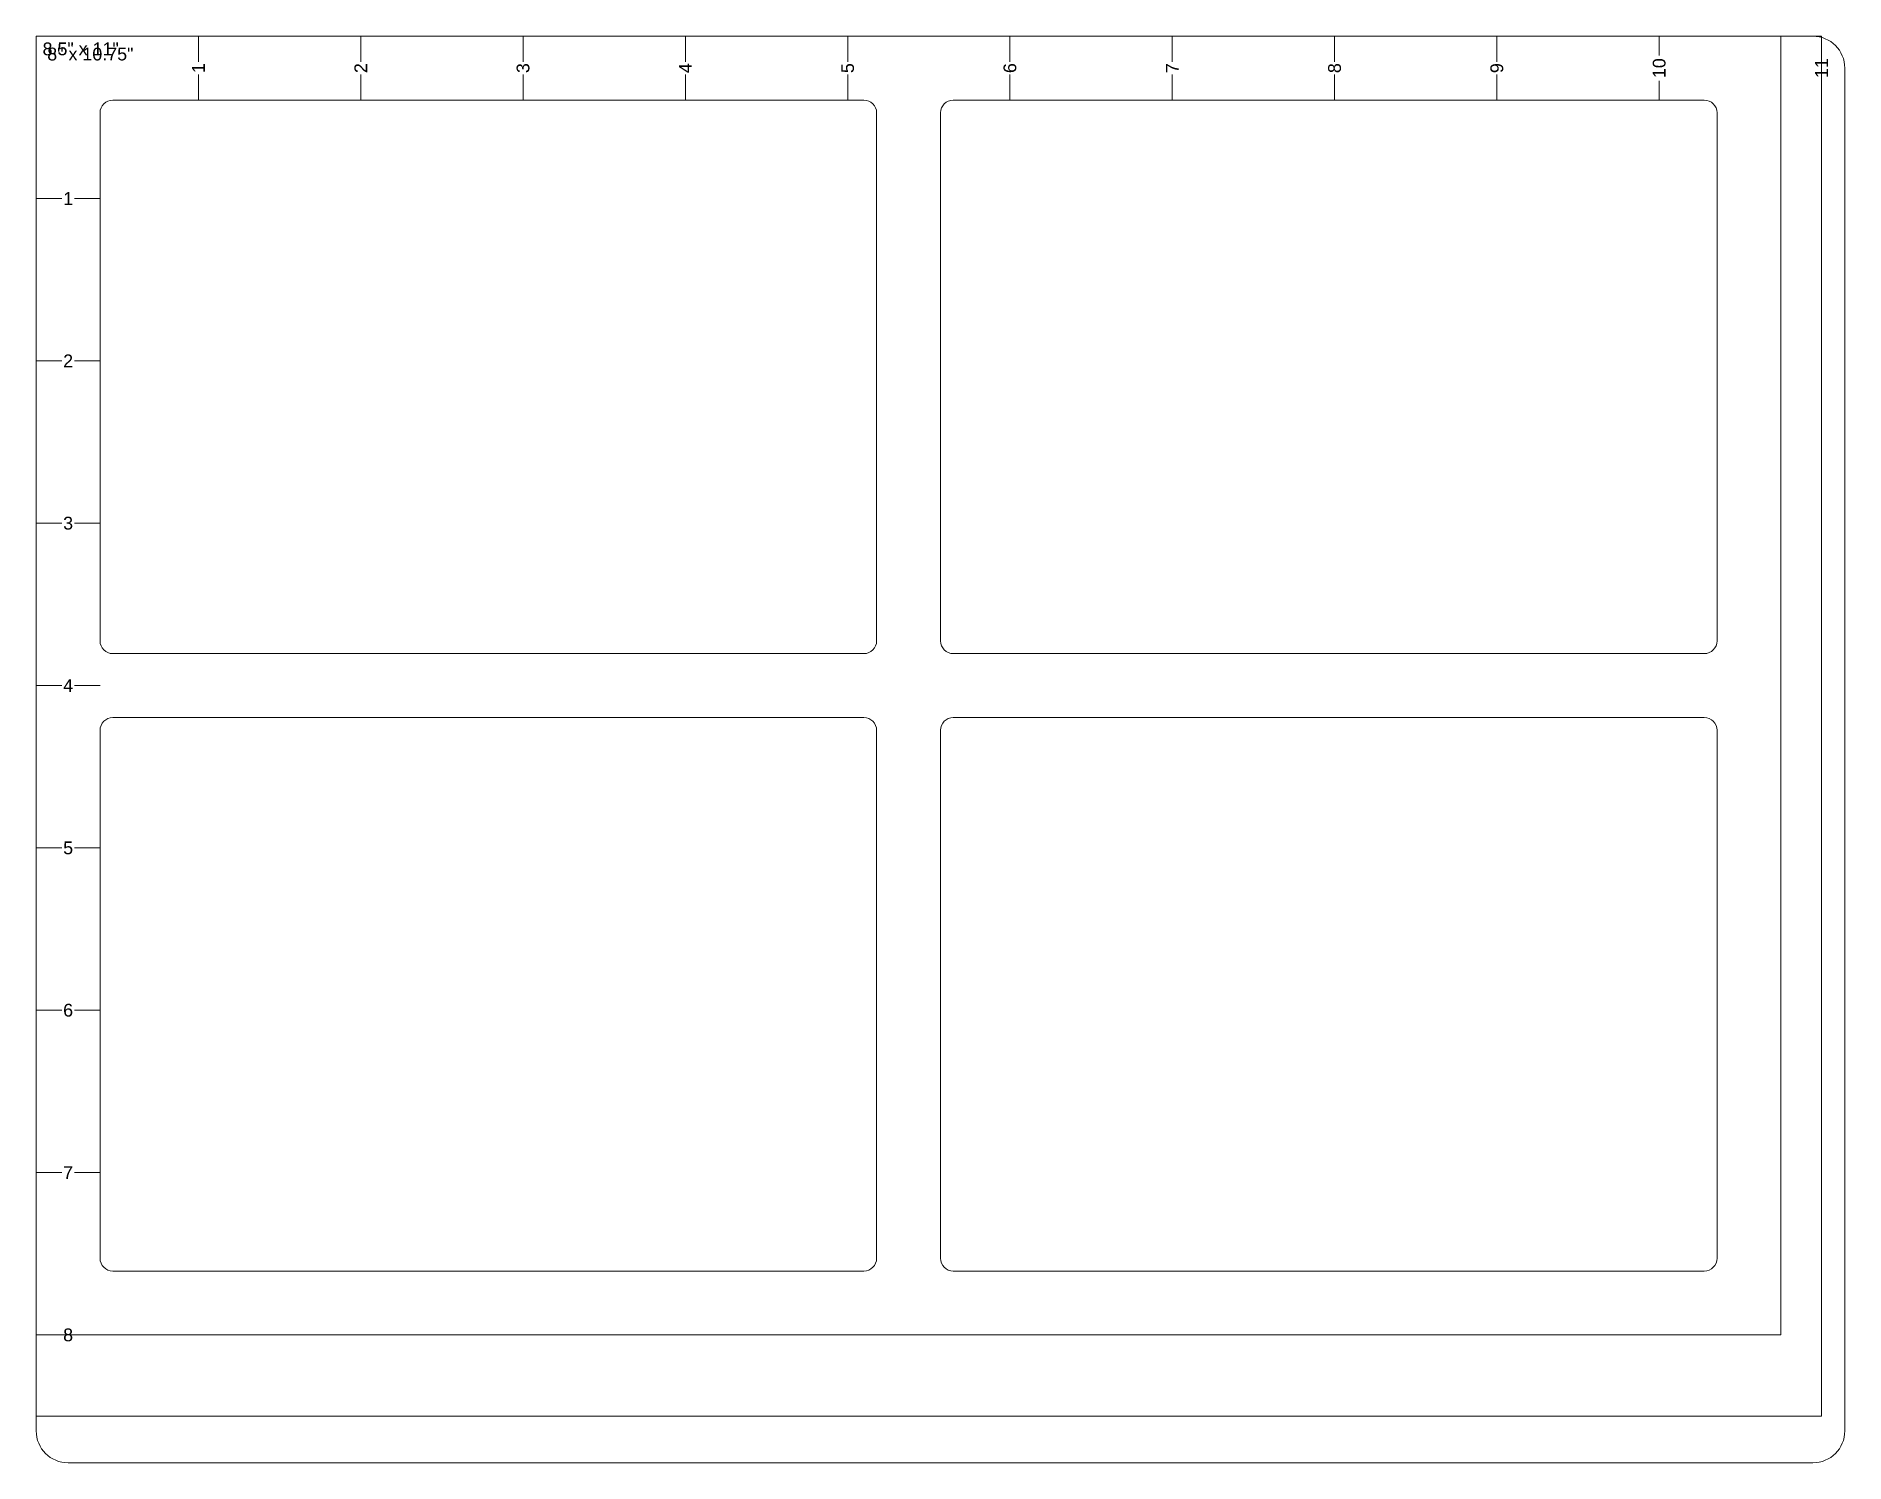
# Model space of a CAD drawing. Header units: millimetres. Extents: x 0 to 283, y -20 to 203.
import ezdxf

# ---------------------------------------------------------------- set-up
doc = ezdxf.new("R2010")
doc.units = ezdxf.units.MM
for name, color, linetype, lineweight, true_color in [('2. Mark (Vector)', 5, 'Continuous', 5, 0x0000ff), ('3. Cut (Vector)', 1, 'Continuous', 5, 0xff0000), ('4. NP Layout & Text', 3, 'Continuous', 13, 0x00ff00)]:
    doc.layers.add(name, color=color, linetype=linetype, lineweight=lineweight, true_color=true_color)
doc.layers.add('5. NP Material Boundary', color=7, linetype='Continuous', lineweight=13)
doc.styles.add('textstyle28', font='')
doc.styles.add('textstyle29', font='')
doc.styles.add('textstyle30', font='')
doc.styles.add('textstyle31', font='')
doc.styles.add('textstyle32', font='')
doc.styles.add('textstyle33', font='')
doc.styles.add('textstyle34', font='')
doc.styles.add('textstyle35', font='')
doc.styles.add('textstyle36', font='')
doc.styles.add('textstyle37', font='')
doc.styles.add('textstyle38', font='')
doc.styles.add('textstyle39', font='')
doc.styles.add('textstyle40', font='')
doc.styles.add('textstyle41', font='')
doc.styles.add('textstyle42', font='')
doc.styles.add('textstyle43', font='')
doc.styles.add('textstyle44', font='')
doc.styles.add('textstyle45', font='')
doc.styles.add('textstyle46', font='')
doc.styles.add('textstyle47', font='')
doc.styles.add('textstyle48', font='')
doc.styles.get('textstyle28').set_extended_font_data('Times New Roman')
doc.styles.get('textstyle29').set_extended_font_data('Times New Roman')
doc.styles.get('textstyle30').set_extended_font_data('Times New Roman')
doc.styles.get('textstyle31').set_extended_font_data('Times New Roman')
doc.styles.get('textstyle32').set_extended_font_data('Times New Roman')
doc.styles.get('textstyle33').set_extended_font_data('Times New Roman')
doc.styles.get('textstyle34').set_extended_font_data('Times New Roman')
doc.styles.get('textstyle35').set_extended_font_data('Times New Roman')
doc.styles.get('textstyle36').set_extended_font_data('Times New Roman')
doc.styles.get('textstyle37').set_extended_font_data('Times New Roman')
doc.styles.get('textstyle38').set_extended_font_data('Times New Roman')
doc.styles.get('textstyle39').set_extended_font_data('Times New Roman')
doc.styles.get('textstyle40').set_extended_font_data('Times New Roman')
doc.styles.get('textstyle41').set_extended_font_data('Times New Roman')
doc.styles.get('textstyle42').set_extended_font_data('Times New Roman')
doc.styles.get('textstyle43').set_extended_font_data('Times New Roman')
doc.styles.get('textstyle44').set_extended_font_data('Times New Roman')
doc.styles.get('textstyle45').set_extended_font_data('Times New Roman')
doc.styles.get('textstyle46').set_extended_font_data('Times New Roman')
doc.styles.get('textstyle47').set_extended_font_data('Times New Roman')
doc.styles.get('textstyle48').set_extended_font_data('Times New Roman')

# ---------------------------------------------------------------- blocks, each defined once
blk = doc.blocks.new('8x10.75-in')
at = {"layer": '5. NP Material Boundary'}
for p, q in [((268.05, 198.2), (-5, 198.2)), ((-5, 198.2), (-5, -5)), ((268.05, 198.2), (268.05, -5)), ((-5, -5), (268.05, -5))]:
    blk.add_line(p, q, dxfattribs=at)
at = {"layer": '4. NP Layout & Text', "insert": (-3.26, 195.39), "char_height": 2, "attachment_point": 4, "style": 'textstyle28'}
blk.add_mtext('\\fArial|b0|i0|c0|p0;8" x 10.75"', dxfattribs=at)
blk = doc.blocks.new('8.5in-by-11in')
at = {"layer": '5. NP Material Boundary'}
for p, q in [((-5, -5), (-5, 210.9)), ((-5, 210.9), (274.4, 210.9)), ((274.4, -5), (274.4, 210.9)), ((-5, -5), (274.4, -5))]:
    blk.add_line(p, q, dxfattribs=at)
at = {"layer": '4. NP Layout & Text', "insert": (-4, 208.9), "char_height": 2, "attachment_point": 4, "style": 'textstyle29'}
blk.add_mtext('\\fArial|b0|i0|c0|p0;8.5" x 11"', dxfattribs=at)

msp = doc.modelspace()

# ---------------------------------------------------------------- linework, layer by layer
at = {"layer": '2. Mark (Vector)'}
for p, q in [((25.4, 203.2), (25.4, 199.2)), ((50.8, 203.2), (50.8, 199.2)), ((76.2, 203.2), (76.2, 199.2)), ((101.6, 203.2), (101.6, 199.2)), ((127, 203.2), (127, 199.2)), ((152.4, 203.2), (152.4, 199.2)), ((177.8, 203.2), (177.8, 199.2)), ((203.2, 203.2), (203.2, 199.2)), ((228.6, 203.2), (228.6, 199.2)), ((254, 203.2), (254, 200.2)), ((279.4, 203.2), (279.4, 200.2)), ((25.4, 193.2), (25.4, 197.2)), ((50.8, 193.2), (50.8, 197.2)), ((76.2, 193.2), (76.2, 197.2)), ((101.6, 193.2), (101.6, 197.2)), ((127, 193.2), (127, 197.2)), ((152.4, 193.2), (152.4, 197.2)), ((177.8, 193.2), (177.8, 197.2)), ((203.2, 193.2), (203.2, 197.2)), ((228.6, 193.2), (228.6, 197.2)), ((254, 193.2), (254, 196.2)), ((279.4, 193.2), (279.4, 196.2)), ((0, 177.8), (4, 177.8)), ((10, 177.8), (6, 177.8)), ((0, 152.4), (4, 152.4)), ((10, 152.4), (6, 152.4)), ((0, 127), (4, 127)), ((10, 127), (6, 127)), ((0, 101.6), (4, 101.6)), ((10, 101.6), (6, 101.6)), ((0, 76.2), (4, 76.2)), ((10, 76.2), (6, 76.2)), ((0, 50.8), (4, 50.8)), ((10, 50.8), (6, 50.8)), ((0, 25.4), (4, 25.4)), ((10, 25.4), (6, 25.4)), ((0, 0), (4, 0)), ((10, 0), (6, 0))]:
    msp.add_line(p, q, dxfattribs=at)
at = {"layer": '3. Cut (Vector)'}
for p, q in [((0, 203.2), (0, -15)), ((278.05, 203.2), (0, 203.2)), ((283.05, -15), (283.05, 198.2)), ((129.525, 193.2), (12, 193.2)), ((261.05, 193.2), (143.525, 193.2)), ((10, 191.2), (10, 108.6)), ((131.525, 191.2), (131.525, 108.6)), ((141.525, 191.2), (141.525, 108.6)), ((263.05, 108.6), (263.05, 191.2)), ((129.525, 106.6), (12, 106.6)), ((261.05, 106.6), (143.525, 106.6)), ((129.525, 96.6), (12, 96.6)), ((261.05, 96.6), (143.525, 96.6)), ((10, 94.6), (10, 12)), ((131.525, 94.6), (131.525, 12)), ((141.525, 94.6), (141.525, 12)), ((263.05, 12), (263.05, 94.6)), ((12, 10), (129.525, 10)), ((143.525, 10), (261.05, 10)), ((5, -20), (278.05, -20))]:
    msp.add_line(p, q, dxfattribs=at)
for centre, radius, start, end in [((278.05, 198.2), 5, 0, 90), ((12, 191.2), 2, 90, 180), ((129.525, 191.2), 2, 0, 90), ((143.525, 191.2), 2, 90, 180), ((261.05, 191.2), 2, 0, 90), ((12, 108.6), 2, 180, 270), ((129.525, 108.6), 2, 270, 0), ((143.525, 108.6), 2, 180, 270), ((261.05, 108.6), 2, 270, 0), ((12, 94.6), 2, 90, 180), ((129.525, 94.6), 2, 0, 90), ((143.525, 94.6), 2, 90, 180), ((261.05, 94.6), 2, 0, 90), ((12, 12), 2, 180, 270), ((129.525, 12), 2, 270, 0), ((143.525, 12), 2, 180, 270), ((261.05, 12), 2, 270, 0), ((5, -15), 5, 180, 270), ((278.05, -15), 5, 270, 0)]:
    msp.add_arc(centre, radius, start, end, dxfattribs=at)

# ---------------------------------------------------------------- block references
at = {"layer": '2. Mark (Vector)'}
msp.add_blockref('8x10.75-in', (5, 5), dxfattribs=at)
at = {"layer": '3. Cut (Vector)'}
msp.add_blockref('8.5in-by-11in', (5, -7.7), dxfattribs=at)

# ---------------------------------------------------------------- texts
at = {"layer": '2. Mark (Vector)', "char_height": 2, "attachment_point": 5, "rotation": 90}
for s, insert, style in [('\\fArial|b0|i0|c0|p0;1', (25.4, 198.2), 'textstyle38'), ('\\fArial|b0|i0|c0|p0;2', (50.8, 198.2), 'textstyle44'), ('\\fArial|b0|i0|c0|p0;3', (76.2, 198.2), 'textstyle45'), ('\\fArial|b0|i0|c0|p0;4', (101.6, 198.2), 'textstyle40'), ('\\fArial|b0|i0|c0|p0;5', (127, 198.2), 'textstyle39'), ('\\fArial|b0|i0|c0|p0;6', (152.4, 198.2), 'textstyle42'), ('\\fArial|b0|i0|c0|p0;7', (177.8, 198.2), 'textstyle43'), ('\\fArial|b0|i0|c0|p0;8', (203.2, 198.2), 'textstyle41'), ('\\fArial|b0|i0|c0|p0;9', (228.6, 198.2), 'textstyle47'), ('\\fArial|b0|i0|c0|p0;10', (254, 198.2), 'textstyle46'), ('\\fArial|b0|i0|c0|p0;11', (279.4, 198.2), 'textstyle48')]:
    msp.add_mtext(s, dxfattribs=dict(at, insert=insert, style=style))
at = {"layer": '2. Mark (Vector)', "char_height": 2, "attachment_point": 5}
for s, insert, style in [('\\fArial|b0|i0|c0|p0;1', (5, 177.8), 'textstyle30'), ('\\fArial|b0|i0|c0|p0;2', (5, 152.4), 'textstyle31'), ('\\fArial|b0|i0|c0|p0;3', (5, 127), 'textstyle32'), ('\\fArial|b0|i0|c0|p0;4', (5, 101.6), 'textstyle33'), ('\\fArial|b0|i0|c0|p0;5', (5, 76.2), 'textstyle34'), ('\\fArial|b0|i0|c0|p0;6', (5, 50.8), 'textstyle35'), ('\\fArial|b0|i0|c0|p0;7', (5, 25.4), 'textstyle36'), ('\\fArial|b0|i0|c0|p0;8', (5, 0), 'textstyle37')]:
    msp.add_mtext(s, dxfattribs=dict(at, insert=insert, style=style))

doc.saveas('drawing.dxf')
